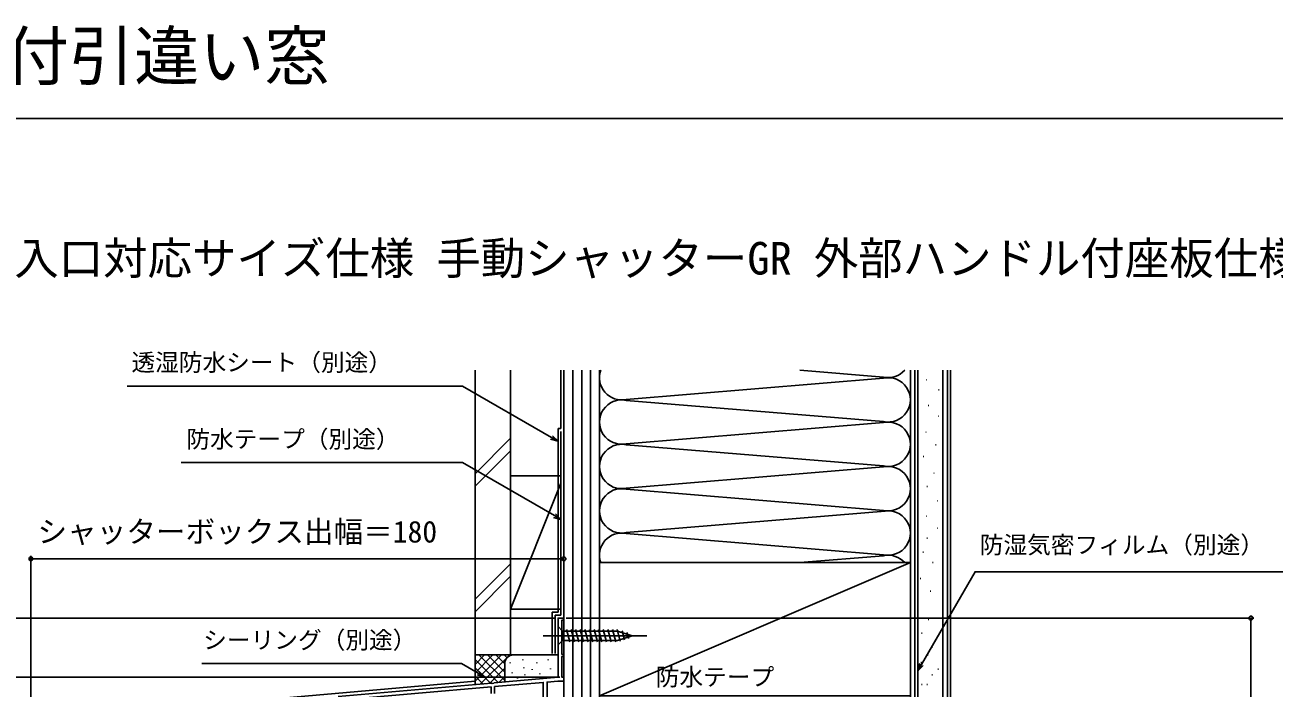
# Model space of a CAD drawing. Units: millimetres, scale not verified. Extents: x -525 to 525, y -783 to 779.
# Drawn here: x -250 to 172.1, y 554.8 to 778.7 of the extents above; entities that cross this region are included whole.
import ezdxf
from ezdxf.enums import TextEntityAlignment as Align

# ---------------------------------------------------------------- set-up
doc = ezdxf.new("R2010")
doc.units = ezdxf.units.MM
doc.header["$LTSCALE"] = 4
for name, color, linetype in [('0-1_USER1', 3, 'Continuous'), ('0-2_YKK_11', 7, 'Continuous'), ('0-4_YKK_12', 2, 'Continuous'), ('0-5_YKK_13', 4, 'Continuous'), ('0-7_YKK_D', 6, 'Continuous'), ('0-8_YKK_ZWAK', 7, 'Continuous'), ('0-9_YSS_K', 3, 'Continuous'), ('0-A_YSS_KE', 3, 'Continuous')]:
    doc.layers.add(name, color=color, linetype=linetype)
doc.styles.add('ＭＳ ゴシック', font='')
doc.styles.get('ＭＳ ゴシック').set_extended_font_data('MS Gothic')

msp = doc.modelspace()

# ---------------------------------------------------------------- linework, layer by layer
at = {"layer": '0-2_YKK_11'}
for points in [[(-144.242, 551.903), (-92.455, 556.434), (-92.262, 556.33), (-91.714, 556.378), (-91.542, 556.514), (-69.999, 558.398), (-69.999, 578.398), (-67.999, 578.398), (-67.999, 577.698), (-68.699, 577.698), (-68.699, 566.098), (-67.999, 566.098), (-67.999, 565.398), (-68.699, 565.398), (-68.699, 558.398), (-67.999, 558.398), (-67.999, 557.098), (-69.855, 557.098)], [(-92.599, 552.898), (-92.599, 555.116), (-144.099, 550.611), (-144.099, 548.298)], [(-70.029, 557.091), (-73.699, 556.77), (-73.699, 536.898), (-67.999, 536.898), (-67.999, 535.598), (-68.699, 535.598), (-68.699, 511.098), (-67.999, 511.098), (-67.999, 510.398), (-69.999, 510.398), (-69.999, 535.598), (-74.999, 535.598), (-74.999, 556.656), (-91.399, 555.221), (-91.399, 552.898)]]:
    msp.add_lwpolyline(points, dxfattribs=at)
msp.add_arc((-69.855, 555.098), 2, 90.00015, 95.00012, dxfattribs=at)
at = {"layer": '0-4_YKK_12'}
for p, q in [((-69.999, 578.398), (-69.999, 559.51)), ((-67.999, 578.398), (-69.999, 578.398)), ((-67.999, 578.398), (-67.999, 302.096)), ((-180.999, 549.798), (-97.997, 557.06))]:
    msp.add_line(p, q, dxfattribs=at)
at = {"layer": '0-5_YKK_13'}
for p, q in [((-69.997, 575.501), (-69.997, 569.301)), ((-69.997, 575.501), (-68.447, 573.951)), ((-66.021, 570.301), (-67.146, 574.501)), ((-64.468, 570.301), (-65.593, 574.501)), ((-62.915, 570.301), (-64.04, 574.501)), ((-61.362, 570.301), (-62.488, 574.501)), ((-59.809, 570.301), (-60.935, 574.501)), ((-58.256, 570.301), (-59.382, 574.501)), ((-56.703, 570.301), (-57.829, 574.501)), ((-55.15, 570.301), (-56.276, 574.501)), ((-53.598, 570.301), (-54.723, 574.501)), ((-52.045, 570.301), (-53.17, 574.501)), ((-50.492, 570.301), (-51.617, 574.501)), ((-49.008, 570.56), (-50.064, 574.501)), ((-74.997, 572.401), (-39.997, 572.401)), ((-69.997, 569.301), (-68.447, 570.851)), ((-49.913, 573.951), (-68.447, 573.951)), ((-68.447, 573.951), (-68.447, 570.851)), ((-68.447, 570.851), (-49.913, 570.851)), ((-44.997, 572.401), (-49.913, 573.951)), ((-44.997, 572.401), (-49.913, 570.851)), ((-47.576, 571.011), (-48.39, 574.047)), ((-46.144, 571.463), (-46.694, 573.513))]:
    msp.add_line(p, q, dxfattribs=at)
at = {"layer": '0-7_YKK_D'}
for p, q in [((-248, 462.833), (-248, 599.398)), ((-67.997, 598.398), (-248, 598.398)), ((-67.997, 581.401), (-67.997, 599.398)), ((-70.699, 578.398), (-309, 578.398)), ((-67.299, 578.398), (165.003, 578.398)), ((164.003, 302.099), (164.003, 578.398)), ((-69.399, 558.398), (-309, 558.398))]:
    msp.add_line(p, q, dxfattribs=at)
for points in [[(-69.997, 638.092), (-72.206, 639.367), (-102.285, 656.734), (-215.463, 656.734)], [(-71.864, 639.959), (-69.997, 638.092), (-72.547, 638.776)], [(-68.997, 611.703), (-71.206, 612.978), (-102.285, 630.921), (-197.309, 630.921)], [(-70.864, 613.569), (-68.997, 611.703), (-71.547, 612.386)], [(51.502, 560.535), (52.777, 562.744), (70.826, 594.007), (194.045, 594.007)], [(-94.714, 558.487), (-96.922, 559.762), (-102.622, 563.052), (-190.262, 563.052)], [(53.368, 562.402), (51.502, 560.535), (52.185, 563.085)], [(-96.58, 560.353), (-94.714, 558.487), (-97.264, 559.17)]]:
    msp.add_lwpolyline(points, dxfattribs=at)
for centre in [(-248, 598.398), (-67.997, 598.398), (164.003, 578.398)]:
    msp.add_circle(centre, 0.637, dxfattribs=at)
at = {"layer": '0-8_YKK_ZWAK'}
msp.add_line((-525, 747.1), (525, 747.1), dxfattribs=at)
at = {"layer": '0-9_YSS_K'}
for p, q in [((-67.997, 662.099), (-67.997, 307.099)), ((-64.997, 662.099), (-64.997, 307.099)), ((-61.997, 662.099), (-61.997, 307.099)), ((-58.997, 662.099), (-58.997, 307.099)), ((-55.997, 307.099), (-55.997, 662.099)), ((-55.997, 352.099), (-55.997, 662.099)), ((-46.966, 652.257), (39.971, 659.441)), ((39.971, 659.757), (11.63, 662.099)), ((49.003, 662.099), (49.003, 622.099)), ((50.503, 292.099), (50.503, 662.101)), ((54.387, 658.853), (54.587, 658.853)), ((60.003, 292.099), (60.003, 662.101)), ((62.503, 662.101), (62.503, 292.099)), ((58.531, 655.538), (58.731, 655.538)), ((-46.966, 651.941), (39.971, 644.757)), ((55.008, 650.151), (55.208, 650.151)), ((58.324, 646.628), (58.524, 646.628)), ((39.971, 644.441), (-46.966, 637.257)), ((-97.997, 627.163), (-85.997, 639.163)), ((54.18, 641.241), (54.38, 641.241)), ((-97.997, 622.92), (-85.997, 634.92)), ((-55.997, 622.099), (-55.997, 633.38)), ((-46.966, 636.941), (39.971, 629.757)), ((49.003, 633.38), (49.003, 352.099)), ((57.495, 636.89), (57.695, 636.89)), ((39.971, 629.441), (-46.966, 622.257)), ((-46.966, 622.257), (39.971, 629.441)), ((-46.966, 622.257), (39.971, 629.441)), ((53.351, 632.953), (53.551, 632.953)), ((-85.997, 626.401), (-68.997, 626.401)), ((-85.997, 626.401), (-85.997, 581.401)), ((-67.997, 581.401), (-67.997, 626.401)), ((56.873, 627.359), (57.073, 627.359)), ((-68.997, 623.901), (-85.997, 581.401)), ((-46.966, 621.941), (39.971, 614.757)), ((54.594, 622.8), (54.794, 622.8)), ((58.116, 618.035), (58.316, 618.035)), ((41.808, 614.592), (-46.966, 607.257)), ((54.387, 612.855), (54.587, 612.855)), ((58.116, 608.711), (58.316, 608.711)), ((-46.966, 606.941), (39.971, 599.757)), ((54.594, 605.395), (54.794, 605.395)), ((11.651, 597.1), (39.971, 599.441)), ((53.172, 600.683), (53.372, 600.683)), ((-85.997, 596.736), (-97.997, 584.736)), ((-55.997, 552.1), (49.003, 597.1)), ((56.487, 597.161), (56.687, 597.161)), ((-97.997, 580.494), (-85.997, 592.494)), ((52.343, 591.774), (52.543, 591.774)), ((55.659, 587.423), (55.859, 587.423)), ((51.515, 583.486), (51.715, 583.486)), ((-85.997, 581.401), (-68.997, 581.401)), ((55.037, 577.891), (55.237, 577.891)), ((52.758, 573.333), (52.958, 573.333)), ((57.036, 570.473), (57.236, 570.473)), ((-97.997, 565.951), (-97.997, 555.951)), ((-84.997, 565.951), (-97.997, 565.951)), ((-97.997, 557.094), (-89.139, 565.951)), ((-97.997, 559.922), (-91.968, 565.951)), ((-97.997, 562.75), (-94.796, 565.951)), ((-97.997, 565.579), (-97.625, 565.951)), ((-96.684, 565.951), (-87.997, 557.265)), ((-96.149, 556.113), (-86.311, 565.951)), ((-93.855, 565.951), (-87.997, 560.094)), ((-91.027, 565.951), (-87.997, 562.922)), ((-88.198, 565.951), (-87.217, 564.97)), ((-85.37, 565.951), (-85.349, 565.931)), ((-69.997, 565.951), (-84.997, 565.951)), ((54.757, 565.914), (54.957, 565.914)), ((56.28, 568.567), (56.48, 568.567)), ((-97.997, 564.437), (-90.195, 556.634)), ((-97.997, 561.608), (-92.796, 556.406)), ((-93.05, 556.384), (-87.997, 561.437)), ((-87.997, 562.951), (-87.997, 556.826)), ((-86.17, 563.146), (-86.17, 563.346)), ((-81.83, 564.148), (-81.83, 564.348)), ((-81.496, 561.477), (-81.496, 561.677)), ((-77.157, 563.146), (-77.157, 563.346)), ((-73.315, 564.148), (-73.315, 564.348)), ((-67.997, 562.951), (-67.997, 559.414)), ((52.551, 563.387), (52.751, 563.387)), ((-97.997, 558.78), (-95.396, 556.179)), ((-89.95, 556.655), (-87.98, 558.626)), ((-85.502, 559.808), (-85.502, 560.008)), ((-83.671, 557.952), (-83.671, 558.152)), ((-81.162, 559.141), (-81.162, 559.341)), ((-78.703, 560.874), (-78.703, 561.074)), ((-77.742, 558.168), (-77.742, 558.368)), ((-76.155, 559.474), (-76.155, 559.674)), ((-73.649, 558.472), (-73.649, 558.672)), ((-72.483, 561.143), (-72.483, 561.343)), ((56.28, 559.243), (56.48, 559.243)), ((58.279, 561.149), (58.479, 561.149)), ((52.758, 555.928), (52.958, 555.928)), ((54.55, 555.969), (54.75, 555.969))]:
    msp.add_line(p, q, dxfattribs=at)
for centre, radius, start, end in [((-48.497, 659.599), 7.5, 160.52883, 281.78353), ((41.503, 667.099), 7.5, 258.21646, 318.18962), ((41.503, 652.099), 7.5, 258.21646, 101.78354), ((-48.497, 644.599), 7.5, 78.21649, 281.78353), ((41.503, 637.099), 7.5, 258.21646, 101.78354), ((-48.497, 629.599), 7.5, 78.21648, 281.78352), ((41.503, 622.099), 7.5, 258.21646, 101.78354), ((-48.497, 614.599), 7.5, 78.21648, 281.78352), ((41.503, 607.099), 7.5, 258.21646, 101.7834), ((41.503, 607.099), 7.5, 258.21646, 101.78354), ((-48.497, 599.599), 7.5, 78.21648, 199.45714), ((41.503, 592.099), 7.5, 41.82811, 101.78354), ((-84.997, 562.951), 3, 90, 180)]:
    msp.add_arc(centre, radius, start, end, dxfattribs=at)
at = {"layer": '0-A_YSS_KE'}
for p, q in [((-97.997, 662.101), (-97.997, 565.951)), ((-85.997, 662.101), (-85.997, 565.951)), ((-68.997, 642.401), (-68.997, 662.099)), ((49.003, 662.101), (49.003, 292.099)), ((51.502, 306.099), (51.502, 662.101)), ((-69.997, 642.401), (-69.997, 580.401)), ((-68.997, 642.401), (-69.997, 642.401)), ((-68.997, 641.401), (-68.997, 579.401)), ((-71.997, 580.401), (-69.975, 580.401)), ((-71.997, 580.401), (-71.997, 566.401)), ((-70.997, 579.401), (-68.997, 579.401)), ((-70.997, 579.401), (-70.997, 566.401)), ((-85.997, 565.951), (-97.997, 565.951))]:
    msp.add_line(p, q, dxfattribs=at)
msp.add_lwpolyline([(61.503, 662.101), (61.503, 292.099), (49.003, 292.099)], dxfattribs=at)
msp.add_lwpolyline([(49.003, 552.1), (49.003, 597.1), (-55.997, 597.1), (-55.997, 552.1)], close=True, dxfattribs=at)

# ---------------------------------------------------------------- texts
at = {"layer": '0-1_USER1', "style": 'ＭＳ ゴシック'}
for s, height, p in [('APW430防火窓  シャッター付引違い窓', 16.13, (-520.962, 755.405)), ('■シャッター付引違い窓 非常用進入口対応サイズ仕様 手動シャッターGR 外部ハンドル付座板仕様', 11, (-486.153, 691.145))]:
    msp.add_text(s, height=height, dxfattribs=at).set_placement(p, align=Align.BOTTOM_LEFT)
at = {"layer": '0-7_YKK_D', "style": 'ＭＳ ゴシック'}
for s, height, p in [('透湿防水シート（別途）', 5.865, (-214.062, 660.083)), ('防水テープ（別途）', 5.865, (-195.514, 634.16)), ('シャッターボックス出幅＝180', 7.331, (-245.783, 601.705)), ('防湿気密フィルム（別途）', 5.865, (72.419, 598.432)), ('シーリング（別途）', 5.865, (-189.824, 566.281)), ('防水テープ', 5.865, (-36.987, 553.794))]:
    msp.add_text(s, height=height, dxfattribs=at).set_placement(p, align=Align.BOTTOM_LEFT)

doc.saveas('drawing.dxf')
